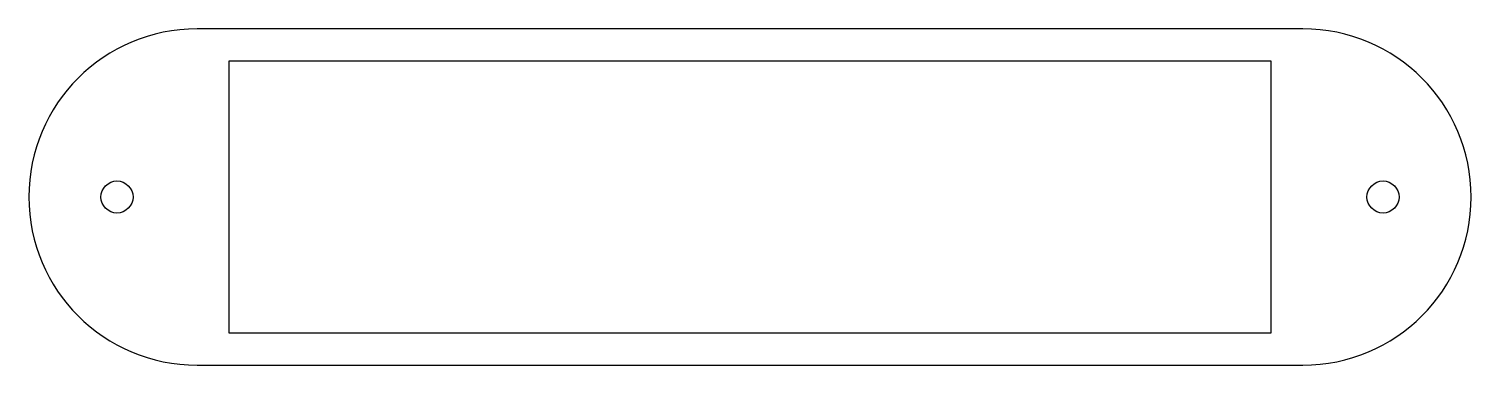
# Model space of a CAD drawing. Header units: millimetres. Extents: x -90 to 90, y -21 to 21.
import ezdxf

# ---------------------------------------------------------------- set-up
doc = ezdxf.new("R2010")
doc.units = ezdxf.units.MM
doc.layers.add('CUTOUTS', color=1, linetype='CONTINUOUS')
doc.layers.add('PERIMETER', color=5, linetype='CONTINUOUS')

msp = doc.modelspace()

# ---------------------------------------------------------------- linework, layer by layer
at = {"layer": 'CUTOUTS'}
for p, q in [((-65, 17), (65, 17)), ((-65, -17), (-65, 17)), ((65, 17), (65, -17)), ((65, -17), (-65, -17))]:
    msp.add_line(p, q, dxfattribs=at)
for centre in [(-79, 0), (79, 0)]:
    msp.add_circle(centre, 2, dxfattribs=at)
at = {"layer": 'PERIMETER'}
for p, q in [((69, 21), (-69, 21)), ((-69, -21), (69, -21))]:
    msp.add_line(p, q, dxfattribs=at)
for centre, start, end in [((-69, 0), 90, 270), ((69, 0), -90, 90)]:
    msp.add_arc(centre, 21, start, end, dxfattribs=at)

doc.saveas('drawing.dxf')
